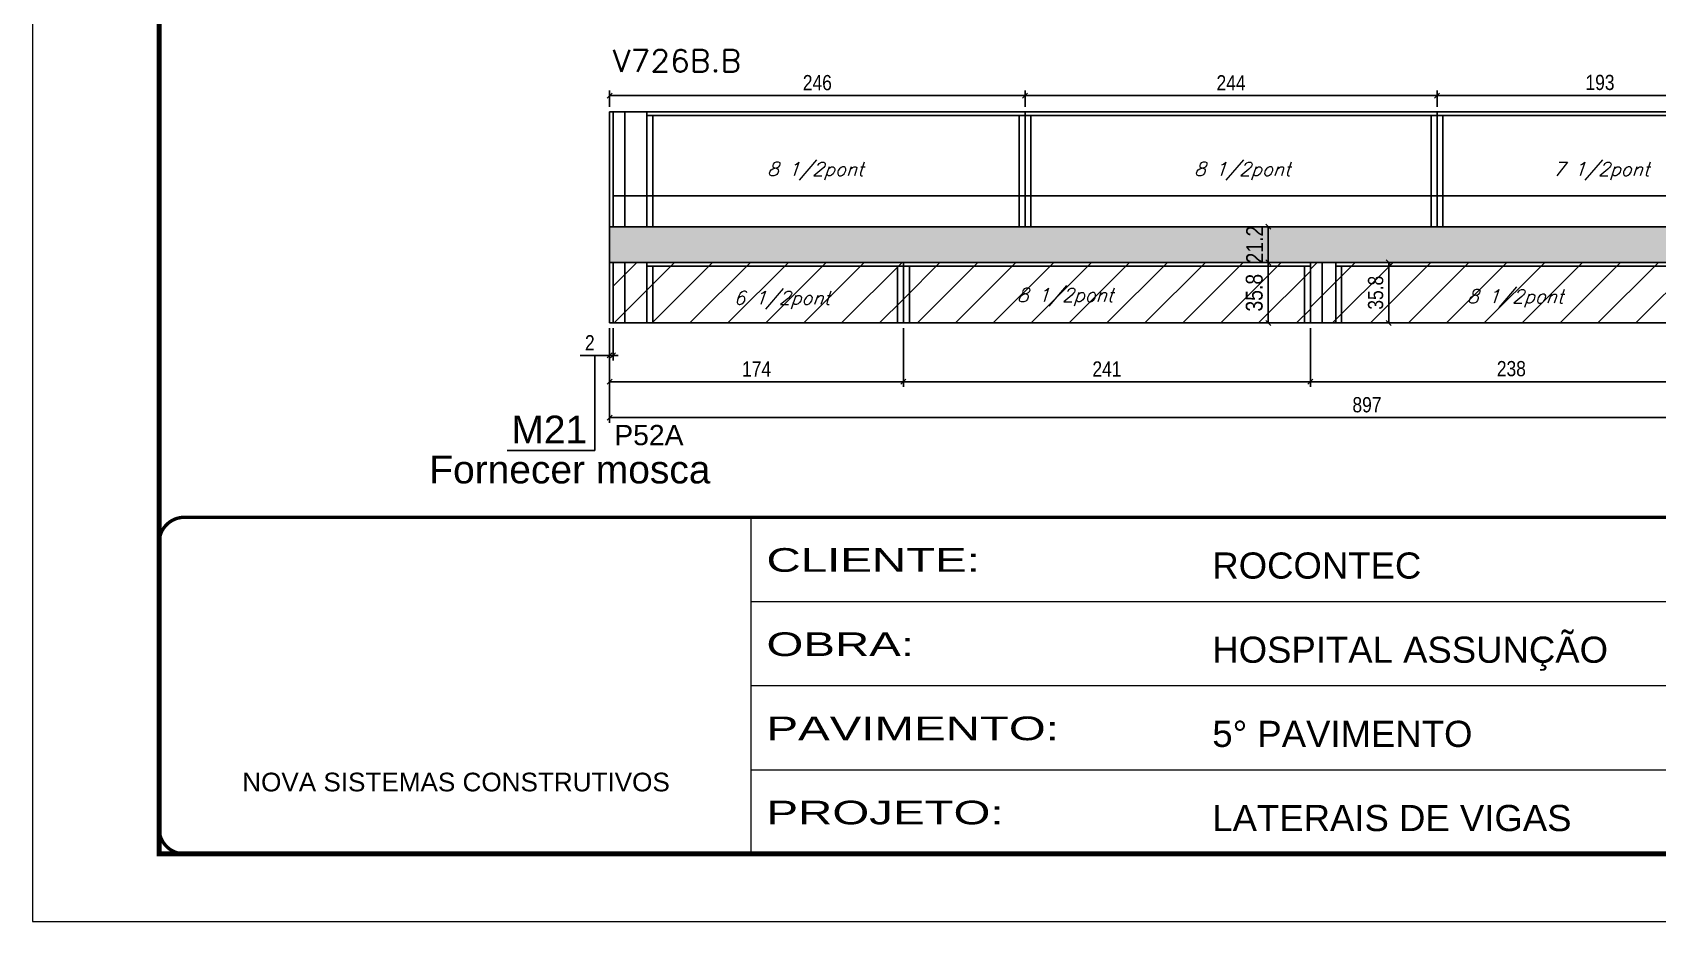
# Model space of a CAD drawing. Extents: x -20960 to -5926, y -2106 to 21915.
# Drawn here: x -7411 to -6449, y 12825 to 13352 of the extents above; entities that cross this region are included whole.
import ezdxf

# ---------------------------------------------------------------- set-up
doc = ezdxf.new("R2010")
doc.units = 0
doc.linetypes.add('CONTINUO', pattern=[0])
doc.linetypes.add('DASHED', pattern=[0.75, 0.5, -0.25])
for name, color, linetype in [('5', 5, 'Continuous'), ('COTA', 241, 'Continuous'), ('NOMENCLATURA', 7, 'Continuous'), ('Painéis', 200, 'Continuous'), ('Reaproveitamento', 251, 'Continuous'), ('SARR_2.2x7', 40, 'Continuous'), ('SARR_3.5x7', 81, 'Continuous'), ('texto', 7, 'Continuous')]:
    doc.layers.add(name, color=color, linetype=linetype)
for name, color, linetype, lineweight in [('Folhas', 255, 'Continuous', 9), ('SARRAFO DE PRESSAO', 251, 'DASHED', 9), ('Texto Seção', 7, 'Continuous', 15)]:
    doc.layers.add(name, color=color, linetype=linetype, lineweight=lineweight)
doc.styles.add('ARIAL', font='arial.ttf')
doc.styles.add('COTA TECNICA', font='techl___.ttf', dxfattribs={"height": 10})
doc.styles.add('COTA TECNICA-50', font='techl___.ttf', dxfattribs={"height": 9})
doc.styles.add('REGUA-120', font='ROMANS.shx', dxfattribs={"height": 15})
doc.styles.add('Romans', font='romans.shx')
doc.styles.get("Standard").update_dxf_attribs({"font": 'arial.ttf'})
doc.styles.add('Tecnologia', font='')
doc.styles.get('Tecnologia').set_extended_font_data('Forgotten Futurist')
doc.dimstyles.new('COTA PAINEL-50', dxfattribs={"dimtxt": 9, "dimasz": 3, "dimexe": 3, "dimexo": 3, "dimgap": 3, "dimtad": 1, "dimdec": 1, "dimzin": 12, "dimdsep": 46, "dimtxsty": 'COTA TECNICA-50', "dimblk1": 'OBLIQUE', "dimblk2": 'OBLIQUE', "dimsah": 1, "dimcen": 0.9, "dimclrd": 4, "dimclre": 4, "dimclrt": 240, "dimadec": 1, "dimazin": 3, "dimtfac": 1, "dimtdec": 1, "dimtmove": 0, "dimatfit": 3, "dimfxl": 1, "dimtolj": 1, "dimtzin": 12, "dimarcsym": 0})
doc.dimstyles.new('PAINEL', dxfattribs={"dimtxt": 10, "dimasz": 3, "dimexe": 3, "dimexo": 3, "dimgap": 3, "dimtad": 1, "dimdec": 1, "dimzin": 12, "dimdsep": 46, "dimtxsty": 'COTA TECNICA', "dimblk1": 'OBLIQUE', "dimblk2": 'OBLIQUE', "dimsah": 1, "dimcen": 0.9, "dimclrd": 4, "dimclre": 4, "dimclrt": 240, "dimadec": 1, "dimazin": 3, "dimtfac": 1, "dimtdec": 1, "dimtmove": 0, "dimatfit": 3, "dimfxl": 1, "dimtolj": 1, "dimtzin": 12, "dimarcsym": 0})
pattern_1 = [(45, (4937.872, -2339.974), (-11.22532, 11.22532), [])]

# ---------------------------------------------------------------- blocks, each defined once
blk = doc.blocks.new('9999999999')
at = {"color": 30, "linetype": 'CONTINUO'}
for p, q in [((98564.56, 34230.21), (98564.56, 34429.45)), ((98564.56, 34379.64), (99583.98, 34379.64)), ((98564.56, 34329.83), (99487.98, 34329.83)), ((98564.56, 34280.02), (99487.98, 34280.02))]:
    blk.add_line(p, q, dxfattribs=at)
at = {"color": 30, "linetype": 'CONTINUO', "const_width": 2}
blk.add_lwpolyline([(99583.98, 34230.21), (99583.98, 34414.45, 0.414214), (99568.98, 34429.45), (98228.98, 34429.45, 0.414214), (98213.98, 34414.45), (98213.98, 34245.21, 0.414214), (98228.98, 34230.21), (99583.98, 34230.21)], format="xyb", dxfattribs=at)
at = {"layer": 'Folhas'}
blk.add_lwpolyline([(98138.98, 34190.21), (99623.98, 34190.21), (99623.98, 35240.21), (98138.98, 35240.21)], close=True, dxfattribs=at)
at = {"layer": 'Folhas', "color": 30, "const_width": 3}
blk.add_lwpolyline([(98213.98, 34230.21), (99583.98, 34230.21), (99583.98, 35200.21), (98213.98, 35200.21)], close=True, dxfattribs=at)
at = {"color": 7, "linetype": 'Continuous', "ltscale": 5, "style": 'ARIAL'}
for s, height, p in [('ROCONTEC', 15.483, (98837.68, 34393.13)), ('HOSPITAL ASSUNÇÃO', 15.4829, (98837.68, 34343.32)), ('5° PAVIMENTO', 15.4829, (98837.68, 34293.51)), ('NOVA SISTEMAS CONSTRUTIVOS', 11.0592, (98263.19, 34267.21)), ('LATERAIS DE VIGAS', 15.4829, (98837.68, 34243.7))]:
    blk.add_text(s, height=height, dxfattribs=at).set_placement(p)
at = {"layer": 'Folhas', "color": 7, "style": 'Tecnologia', "width": 1.5}
for s, p in [('CLIENTE:', (98573.65, 34397.17)), ('OBRA:', (98573.65, 34347.31)), ('PAVIMENTO:', (98573.65, 34297.5)), ('PROJETO:', (98573.65, 34247.69))]:
    blk.add_text(s, height=14, dxfattribs=at).set_placement(p)
blk = doc.blocks.new('_Oblique')
at = {"color": 0, "linetype": 'ByBlock', "lineweight": -2}
blk.add_line((-0.5, -0.5), (0.5, 0.5), dxfattribs=at)
blk = doc.blocks.new('*D1055')
at = {"layer": 'COTA', "color": 4, "lineweight": -2, "ltscale": 25, "transparency": 16777216}
for p, q in [((-6657.71, 13215.4), (-6682.69, 13215.4)), ((-6679.69, 13215.4), (-6679.69, 13179.6)), ((-6657.71, 13179.6), (-6682.69, 13179.6))]:
    blk.add_line(p, q, dxfattribs=at)
at = {"layer": 'Defpoints', "color": 0, "ltscale": 25, "transparency": 16777216}
for p in [(-6654.71, 13215.4), (-6679.69, 13179.6), (-6654.71, 13179.6)]:
    blk.add_point(p, dxfattribs=at)
at = {"layer": 'COTA', "color": 4, "lineweight": -2, "ltscale": 25, "transparency": 16777216, "xscale": 3, "yscale": 3, "zscale": 3}
for p, rotation in [((-6679.69, 13215.4), 90), ((-6679.69, 13179.6), 270)]:
    blk.add_blockref('_Oblique', p, dxfattribs=dict(at, rotation=rotation))
at = {"layer": 'COTA', "color": 240, "ltscale": 25, "transparency": 16777216, "insert": (-6687.93, 13197.5), "char_height": 10, "attachment_point": 5, "rotation": 90, "style": 'COTA TECNICA'}
blk.add_mtext('\\A1;35.8', dxfattribs=at)
blk = doc.blocks.new('*D1056')
at = {"layer": 'COTA', "color": 4, "lineweight": -2, "ltscale": 25, "transparency": 16777216}
for p, q in [((-6657.71, 13236.6), (-6682.69, 13236.6)), ((-6679.69, 13215.4), (-6679.69, 13236.6)), ((-6657.71, 13215.4), (-6682.69, 13215.4))]:
    blk.add_line(p, q, dxfattribs=at)
at = {"layer": 'Defpoints', "color": 0, "ltscale": 25, "transparency": 16777216}
for p in [(-6679.69, 13236.6), (-6654.71, 13236.6), (-6654.71, 13215.4)]:
    blk.add_point(p, dxfattribs=at)
at = {"layer": 'COTA', "color": 4, "lineweight": -2, "ltscale": 25, "transparency": 16777216, "xscale": 3, "yscale": 3, "zscale": 3}
for p, rotation in [((-6679.69, 13236.6), 90), ((-6679.69, 13215.4), 270)]:
    blk.add_blockref('_Oblique', p, dxfattribs=dict(at, rotation=rotation))
at = {"layer": 'COTA', "color": 240, "ltscale": 25, "transparency": 16777216, "insert": (-6687.75, 13226), "char_height": 10, "attachment_point": 5, "rotation": 90, "style": 'COTA TECNICA'}
blk.add_mtext('\\A1;21.2', dxfattribs=at)
blk = doc.blocks.new('*D1033')
at = {"layer": 'COTA', "color": 4, "lineweight": -2, "transparency": 16777216}
for p, q in [((-7069.71, 13176.6), (-7069.71, 13157.39)), ((-7067.71, 13176.6), (-7067.71, 13157.39)), ((-7069.71, 13160.39), (-7087.21, 13160.39)), ((-7067.71, 13160.39), (-7069.71, 13160.39)), ((-7067.71, 13160.39), (-7064.71, 13160.39))]:
    blk.add_line(p, q, dxfattribs=at)
at = {"layer": 'Defpoints', "color": 0, "transparency": 16777216}
for p in [(-7069.71, 13179.6), (-7067.71, 13179.6), (-7067.71, 13160.39)]:
    blk.add_point(p, dxfattribs=at)
at = {"layer": 'COTA', "color": 4, "lineweight": -2, "transparency": 16777216, "xscale": 3, "yscale": 3, "zscale": 3}
blk.add_blockref('_Oblique', (-7069.71, 13160.39), dxfattribs=at)
at = {"layer": 'COTA', "color": 4, "lineweight": -2, "transparency": 16777216, "xscale": 3, "yscale": 3, "zscale": 3, "rotation": 180}
blk.add_blockref('_Oblique', (-7067.71, 13160.39), dxfattribs=at)
at = {"layer": 'COTA', "color": 240, "transparency": 16777216, "insert": (-7081.46, 13167.89), "char_height": 9, "attachment_point": 5, "style": 'COTA TECNICA-50'}
blk.add_mtext('\\A1;2', dxfattribs=at)
blk = doc.blocks.new('*D1058')
at = {"layer": 'COTA', "color": 4, "lineweight": -2, "transparency": 16777216}
for p, q in [((-6608.33, 13179.6), (-6608.33, 13215.4)), ((-6618.21, 13179.6), (-6605.33, 13179.6))]:
    blk.add_line(p, q, dxfattribs=at)
at = {"layer": 'Defpoints', "color": 0, "transparency": 16777216}
for p in [(-6608.33, 13215.4), (-6608.33, 13215.4), (-6621.21, 13179.6)]:
    blk.add_point(p, dxfattribs=at)
at = {"layer": 'COTA', "color": 4, "lineweight": -2, "transparency": 16777216, "xscale": 3, "yscale": 3, "zscale": 3}
for p, rotation in [((-6608.33, 13215.4), 90), ((-6608.33, 13179.6), 270)]:
    blk.add_blockref('_Oblique', p, dxfattribs=dict(at, rotation=rotation))
at = {"layer": 'COTA', "color": 240, "transparency": 16777216, "insert": (-6616.05, 13197.5), "char_height": 9, "attachment_point": 5, "rotation": 90, "style": 'COTA TECNICA-50'}
blk.add_mtext('\\A1;35.8', dxfattribs=at)
blk = doc.blocks.new('*D1059')
at = {"layer": 'COTA', "color": 4, "lineweight": -2, "transparency": 16777216}
for p, q in [((-7069.71, 13176.6), (-7069.71, 13141.8)), ((-6895.71, 13176.6), (-6895.71, 13141.8)), ((-7069.71, 13144.8), (-6895.71, 13144.8))]:
    blk.add_line(p, q, dxfattribs=at)
at = {"layer": 'Defpoints', "color": 0, "transparency": 16777216}
for p in [(-7069.71, 13179.6), (-6895.71, 13179.6), (-6895.71, 13144.8)]:
    blk.add_point(p, dxfattribs=at)
at = {"layer": 'COTA', "color": 4, "lineweight": -2, "transparency": 16777216, "xscale": 3, "yscale": 3, "zscale": 3, "rotation": 180}
blk.add_blockref('_Oblique', (-7069.71, 13144.8), dxfattribs=at)
at = {"layer": 'COTA', "color": 4, "lineweight": -2, "transparency": 16777216, "xscale": 3, "yscale": 3, "zscale": 3}
blk.add_blockref('_Oblique', (-6895.71, 13144.8), dxfattribs=at)
at = {"layer": 'COTA', "color": 240, "transparency": 16777216, "insert": (-6982.71, 13152.37), "char_height": 9, "attachment_point": 5, "style": 'COTA TECNICA-50'}
blk.add_mtext('\\A1;174', dxfattribs=at)
blk = doc.blocks.new('*D1060')
at = {"layer": 'COTA', "color": 4, "lineweight": -2, "transparency": 16777216}
for p, q in [((-6895.71, 13176.6), (-6895.71, 13141.8)), ((-6654.71, 13176.6), (-6654.71, 13141.8)), ((-6895.71, 13144.8), (-6654.71, 13144.8))]:
    blk.add_line(p, q, dxfattribs=at)
at = {"layer": 'Defpoints', "color": 0, "transparency": 16777216}
for p in [(-6895.71, 13179.6), (-6654.71, 13179.6), (-6654.71, 13144.8)]:
    blk.add_point(p, dxfattribs=at)
at = {"layer": 'COTA', "color": 4, "lineweight": -2, "transparency": 16777216, "xscale": 3, "yscale": 3, "zscale": 3, "rotation": 180}
blk.add_blockref('_Oblique', (-6895.71, 13144.8), dxfattribs=at)
at = {"layer": 'COTA', "color": 4, "lineweight": -2, "transparency": 16777216, "xscale": 3, "yscale": 3, "zscale": 3}
blk.add_blockref('_Oblique', (-6654.71, 13144.8), dxfattribs=at)
at = {"layer": 'COTA', "color": 240, "transparency": 16777216, "insert": (-6775.21, 13152.37), "char_height": 9, "attachment_point": 5, "style": 'COTA TECNICA-50'}
blk.add_mtext('\\A1;241', dxfattribs=at)
blk = doc.blocks.new('*D1061')
at = {"layer": 'COTA', "color": 4, "lineweight": -2, "transparency": 16777216}
for p, q in [((-6654.71, 13176.6), (-6654.71, 13141.8)), ((-6416.71, 13176.6), (-6416.71, 13141.8)), ((-6654.71, 13144.8), (-6416.71, 13144.8))]:
    blk.add_line(p, q, dxfattribs=at)
at = {"layer": 'Defpoints', "color": 0, "transparency": 16777216}
for p in [(-6654.71, 13179.6), (-6416.71, 13179.6), (-6416.71, 13144.8)]:
    blk.add_point(p, dxfattribs=at)
at = {"layer": 'COTA', "color": 4, "lineweight": -2, "transparency": 16777216, "xscale": 3, "yscale": 3, "zscale": 3, "rotation": 180}
blk.add_blockref('_Oblique', (-6654.71, 13144.8), dxfattribs=at)
at = {"layer": 'COTA', "color": 4, "lineweight": -2, "transparency": 16777216, "xscale": 3, "yscale": 3, "zscale": 3}
blk.add_blockref('_Oblique', (-6416.71, 13144.8), dxfattribs=at)
at = {"layer": 'COTA', "color": 240, "transparency": 16777216, "insert": (-6535.71, 13152.52), "char_height": 9, "attachment_point": 5, "style": 'COTA TECNICA-50'}
blk.add_mtext('\\A1;238', dxfattribs=at)
blk = doc.blocks.new('*D1063')
at = {"layer": 'COTA', "color": 4, "lineweight": -2, "transparency": 16777216}
for p, q in [((-7069.71, 13307.6), (-7069.71, 13317.19)), ((-7069.71, 13314.19), (-6823.71, 13314.19)), ((-6823.71, 13307.6), (-6823.71, 13317.19))]:
    blk.add_line(p, q, dxfattribs=at)
at = {"layer": 'Defpoints', "color": 0, "transparency": 16777216}
for p in [(-6823.71, 13314.19), (-7069.71, 13304.6), (-6823.71, 13304.6)]:
    blk.add_point(p, dxfattribs=at)
at = {"layer": 'COTA', "color": 4, "lineweight": -2, "transparency": 16777216, "xscale": 3, "yscale": 3, "zscale": 3, "rotation": 180}
blk.add_blockref('_Oblique', (-7069.71, 13314.19), dxfattribs=at)
at = {"layer": 'COTA', "color": 4, "lineweight": -2, "transparency": 16777216, "xscale": 3, "yscale": 3, "zscale": 3}
blk.add_blockref('_Oblique', (-6823.71, 13314.19), dxfattribs=at)
at = {"layer": 'COTA', "color": 240, "transparency": 16777216, "insert": (-6946.71, 13321.79), "char_height": 9, "attachment_point": 5, "style": 'COTA TECNICA-50'}
blk.add_mtext('\\A1;246', dxfattribs=at)
blk = doc.blocks.new('*D1064')
at = {"layer": 'COTA', "color": 4, "lineweight": -2, "transparency": 16777216}
for p, q in [((-6823.71, 13307.6), (-6823.71, 13317.19)), ((-6823.71, 13314.19), (-6579.71, 13314.19)), ((-6579.71, 13307.6), (-6579.71, 13317.19))]:
    blk.add_line(p, q, dxfattribs=at)
at = {"layer": 'Defpoints', "color": 0, "transparency": 16777216}
for p in [(-6579.71, 13314.19), (-6823.71, 13304.6), (-6579.71, 13304.6)]:
    blk.add_point(p, dxfattribs=at)
at = {"layer": 'COTA', "color": 4, "lineweight": -2, "transparency": 16777216, "xscale": 3, "yscale": 3, "zscale": 3, "rotation": 180}
blk.add_blockref('_Oblique', (-6823.71, 13314.19), dxfattribs=at)
at = {"layer": 'COTA', "color": 4, "lineweight": -2, "transparency": 16777216, "xscale": 3, "yscale": 3, "zscale": 3}
blk.add_blockref('_Oblique', (-6579.71, 13314.19), dxfattribs=at)
at = {"layer": 'COTA', "color": 240, "transparency": 16777216, "insert": (-6701.71, 13321.76), "char_height": 9, "attachment_point": 5, "style": 'COTA TECNICA-50'}
blk.add_mtext('\\A1;244', dxfattribs=at)
blk = doc.blocks.new('*D1065')
at = {"layer": 'COTA', "color": 4, "lineweight": -2, "transparency": 16777216}
for p, q in [((-6579.71, 13307.6), (-6579.71, 13317.19)), ((-6579.71, 13314.19), (-6386.71, 13314.19)), ((-6386.71, 13307.6), (-6386.71, 13317.19))]:
    blk.add_line(p, q, dxfattribs=at)
at = {"layer": 'Defpoints', "color": 0, "transparency": 16777216}
for p in [(-6386.71, 13314.19), (-6579.71, 13304.6), (-6386.71, 13304.6)]:
    blk.add_point(p, dxfattribs=at)
at = {"layer": 'COTA', "color": 4, "lineweight": -2, "transparency": 16777216, "xscale": 3, "yscale": 3, "zscale": 3, "rotation": 180}
blk.add_blockref('_Oblique', (-6579.71, 13314.19), dxfattribs=at)
at = {"layer": 'COTA', "color": 4, "lineweight": -2, "transparency": 16777216, "xscale": 3, "yscale": 3, "zscale": 3}
blk.add_blockref('_Oblique', (-6386.71, 13314.19), dxfattribs=at)
at = {"layer": 'COTA', "color": 240, "transparency": 16777216, "insert": (-6483.21, 13321.92), "char_height": 9, "attachment_point": 5, "style": 'COTA TECNICA-50'}
blk.add_mtext('\\A1;193', dxfattribs=at)
blk = doc.blocks.new('*D1070')
at = {"layer": 'COTA', "color": 4, "lineweight": -2, "transparency": 16777216}
for p, q in [((-7069.71, 13176.6), (-7069.71, 13120.57)), ((-6172.71, 13176.6), (-6172.71, 13120.57)), ((-7069.71, 13123.57), (-6172.71, 13123.57))]:
    blk.add_line(p, q, dxfattribs=at)
at = {"layer": 'Defpoints', "color": 0, "transparency": 16777216}
for p in [(-7069.71, 13179.6), (-6172.71, 13179.6), (-6172.71, 13123.57)]:
    blk.add_point(p, dxfattribs=at)
at = {"layer": 'COTA', "color": 4, "lineweight": -2, "transparency": 16777216, "xscale": 3, "yscale": 3, "zscale": 3, "rotation": 180}
blk.add_blockref('_Oblique', (-7069.71, 13123.57), dxfattribs=at)
at = {"layer": 'COTA', "color": 4, "lineweight": -2, "transparency": 16777216, "xscale": 3, "yscale": 3, "zscale": 3}
blk.add_blockref('_Oblique', (-6172.71, 13123.57), dxfattribs=at)
at = {"layer": 'COTA', "color": 240, "transparency": 16777216, "insert": (-6621.21, 13131.16), "char_height": 9, "attachment_point": 5, "style": 'COTA TECNICA-50'}
blk.add_mtext('\\A1;897', dxfattribs=at)

msp = doc.modelspace()

# ---------------------------------------------------------------- hatches: boundary and pattern name
at = {"layer": 'COTA', "ltscale": 25}
h = msp.add_hatch(dxfattribs=at)
h.set_pattern_fill('AR-CONC', color=256, scale=0.03)
h.set_pattern_definition([(50, (4937.8718, -2339.9744), (5.4655401, -0.4781726), [0.5715, -6.2865]), (355, (4937.872, -2339.9744), (-1.0573026, 5.7317054), [0.4572, -5.0292175]), (100.451445, (4938.327, -2340.014), (4.4082374, 5.2535326), [0.4857003, -5.3427073]), (46.1842, (4937.872, -2338.4504), (8.1323712, -1.2612698), [0.85725, -9.42975]), (96.635558, (4938.5495, -2338.5555), (7.122124, 7.4227837), [0.7285507, -8.0140682]), (351.18415, (4937.872, -2338.45), (7.122124, 7.4227837), [0.685799, -7.543792]), (21, (4938.6338, -2338.8314), (4.5484317, -3.0679559), [0.5715, -6.2865]), (326, (4938.634, -2338.8314), (1.8540609, 5.525639), [0.4572, -5.0292]), (71.451445, (4939.013, -2339.087), (6.4024926, 2.457683), [0.4857003, -5.3426981]), (37.5, (4937.8718, -2339.9744), (0.0926581, 2.53665117), [0, -4.96824, 0, -5.1054, 0, -5.04825]), (7.5, (4937.8718, -2339.9744), (2.00458988, 3.00541724), [0, -2.91084, 0, -4.85394, 0, -1.92405]), (327.5, (4936.1725, -2339.9744), (4.06771786, -0.17186232), [0, -1.905, 0, -5.9436, 0, -7.8867]), (317.5, (4935.4105, -2339.9744), (4.44387544, 0.7627947), [0, -2.4765, 0, -3.94716, 0, -5.6007])])
h.paths.add_polyline_path([(-7069.71, 13236.6), (-7069.71, 13215.4), (-6639.71, 13215.4), (-6416.71, 13215.4), (-6172.71, 13215.4), (-6172.71, 13236.6)])
at = {"layer": 'Reaproveitamento'}
h = msp.add_hatch(dxfattribs=at)
h.set_pattern_fill('ANSI31', color=256, scale=5)
h.set_pattern_definition(pattern_1)
h.paths.add_polyline_path([(-7067.71, 13179.6), (-6895.71, 13179.6), (-6895.71, 13215.4), (-7067.71, 13215.4)])
h = msp.add_hatch(dxfattribs=at)
h.set_pattern_fill('ANSI31', color=256, scale=5)
h.set_pattern_definition(pattern_1)
h.paths.add_polyline_path([(-6895.71, 13179.6), (-6654.71, 13179.6), (-6654.71, 13215.4), (-6895.71, 13215.4)])
at = {"layer": 'Reaproveitamento', "ltscale": 25}
h = msp.add_hatch(dxfattribs=at)
h.set_pattern_fill('ANSI31', color=256, scale=5)
h.set_pattern_definition([(45, (-149327.241, -6880.679), (-11.2253202, 11.2253202), [])])
h.paths.add_polyline_path([(-6654.71, 13179.6), (-6416.71, 13179.6), (-6416.71, 13215.4), (-6654.71, 13215.4)])

# ---------------------------------------------------------------- linework, layer by layer
at = {"layer": 'COTA', "linetype": 'ByBlock'}
msp.add_line((-7069.71, 13215.4), (-7069.71, 13236.6), dxfattribs=at)
at = {"layer": 'NOMENCLATURA', "linetype": 'Continuous'}
for p, q in [((-7078.46, 13104.09), (-7078.46, 13160.39)), ((-7130.36, 13104.09), (-7078.46, 13104.09))]:
    msp.add_line(p, q, dxfattribs=at)
at = {"layer": 'Painéis'}
for p, q in [((-7069.71, 13304.6), (-6386.71, 13304.6)), ((-7069.71, 13236.6), (-7069.71, 13304.6)), ((-7067.71, 13236.6), (-7067.71, 13304.6)), ((-6823.71, 13236.6), (-6823.71, 13304.6)), ((-6579.71, 13236.6), (-6579.71, 13304.6)), ((-7067.71, 13254.8), (-6386.71, 13254.8)), ((-7069.71, 13236.6), (-6386.71, 13236.6)), ((-7069.71, 13215.4), (-6639.71, 13215.4)), ((-6654.71, 13215.4), (-6416.71, 13215.4)), ((-7069.71, 13179.6), (-6172.71, 13179.6))]:
    msp.add_line(p, q, dxfattribs=at)
at = {"layer": 'Painéis', "ltscale": 25}
for p, q in [((-7069.71, 13179.6), (-7069.71, 13215.4)), ((-7067.71, 13179.6), (-7067.71, 13215.4)), ((-6895.71, 13179.6), (-6895.71, 13215.4)), ((-6654.71, 13179.6), (-6654.71, 13215.4)), ((-6639.71, 13215.4), (-6654.71, 13215.4))]:
    msp.add_line(p, q, dxfattribs=at)
at = {"layer": 'SARR_2.2x7', "linetype": 'Continuous'}
for p, q in [((-7060.71, 13236.6), (-7060.71, 13304.6)), ((-7047.71, 13302.4), (-6823.71, 13302.4)), ((-6823.71, 13302.4), (-6579.71, 13302.4)), ((-6579.71, 13302.4), (-6386.71, 13302.4)), ((-7060.71, 13179.6), (-7060.71, 13215.4)), ((-7047.71, 13213.2), (-6895.71, 13213.2)), ((-6895.71, 13213.2), (-6654.71, 13213.2)), ((-6647.71, 13179.6), (-6647.71, 13215.4)), ((-6187.71, 13213.2), (-6639.71, 13213.2))]:
    msp.add_line(p, q, dxfattribs=at)
at = {"layer": 'SARR_3.5x7'}
for p, q in [((-6827.21, 13302.4), (-6827.21, 13236.6)), ((-6820.21, 13302.4), (-6820.21, 13236.6)), ((-6899.21, 13213.2), (-6899.21, 13179.6)), ((-6895.71, 13213.2), (-6895.71, 13179.6)), ((-6892.21, 13213.2), (-6892.21, 13179.6)), ((-6639.71, 13215.4), (-6639.71, 13179.6)), ((-6636.21, 13213.2), (-6636.21, 13179.6))]:
    msp.add_line(p, q, dxfattribs=at)
for points in [[(-7047.71, 13304.6), (-7047.71, 13236.6)], [(-7044.21, 13236.6), (-7044.21, 13302.4)], [(-6583.21, 13302.4), (-6583.21, 13236.6)], [(-6576.21, 13302.4), (-6576.21, 13236.6)], [(-7047.71, 13215.4), (-7047.71, 13179.6)], [(-7044.21, 13179.6), (-7044.21, 13213.2)], [(-6658.21, 13213.2), (-6658.21, 13179.6)], [(-6654.71, 13179.6), (-6654.71, 13215.4)]]:
    msp.add_lwpolyline(points, dxfattribs=at)

# ---------------------------------------------------------------- block references
at = {"layer": 'SARRAFO DE PRESSAO', "color": 6, "linetype": 'ByBlock'}
msp.add_blockref('9999999999', (-105550.48, -21364.84), dxfattribs=at)

# ---------------------------------------------------------------- texts
at = {"layer": '5', "linetype": 'Continuous'}
msp.add_text('P52A', height=12, rotation=359.99996, dxfattribs=at).set_placement((-7066.97, 13107.26))
at = {"layer": 'NOMENCLATURA', "linetype": 'Continuous'}
for s, p in [('M21', (-7127.86, 13108.28)), ('Fornecer mosca', (-7176.51, 13084.65))]:
    msp.add_text(s, height=16.5, rotation=360, dxfattribs=at).set_placement(p)
at = {"layer": 'texto', "color": 2, "char_height": 8, "attachment_point": 5, "style": 'Romans'}
for s, insert in [('{\\Q19;\\C256;8 1/2pont}', (-6947.9, 13269.4)), ('{\\Q19;\\C256;8 1/2pont}', (-6695.07, 13269.4)), ('{\\Q19;\\C256;7 1/2pont}', (-6482.51, 13269.4)), ('{\\Q19;\\C256;6 1/2pont}', (-6967.72, 13193.17)), ('{\\Q19;\\C256;8 1/2pont}', (-6799.96, 13194.88)), ('{\\Q19;\\C256;8 1/2pont}', (-6533.41, 13194.07))]:
    msp.add_mtext(s, dxfattribs=dict(at, insert=insert))
at = {"layer": 'Texto Seção', "style": 'REGUA-120', "width": 1.05}
msp.add_text('V726B.B', height=13, dxfattribs=at).set_placement((-7067.86, 13328.26))

# ---------------------------------------------------------------- dimensions: what is measured, and where the dimension line sits
at = {"layer": 'COTA'}
for base, p1, p2, picture, middle in [((-6823.71, 13314.19), (-7069.71, 13304.6), (-6823.71, 13304.6), '*D1063', (-6946.71, 13321.79)), ((-6895.71, 13144.8), (-7069.71, 13179.6), (-6895.71, 13179.6), '*D1059', (-6982.71, 13152.37)), ((-6172.71, 13123.57), (-7069.71, 13179.6), (-6172.71, 13179.6), '*D1070', (-6621.21, 13131.16))]:
    dim = msp.add_linear_dim(base=base, p1=p1, p2=p2, dimstyle='COTA PAINEL-50', dxfattribs=at)
    dim.commit()
    dim.dimension.update_dxf_attribs({"geometry": picture, "text_midpoint": middle})
for base, p1, p2, picture, middle in [((-6579.71, 13314.19), (-6823.71, 13304.6), (-6579.71, 13304.6), '*D1064', (-6701.71, 13321.76)), ((-6386.71, 13314.19), (-6579.71, 13304.6), (-6386.71, 13304.6), '*D1065', (-6483.21, 13321.92)), ((-6654.71, 13144.8), (-6895.71, 13179.6), (-6654.71, 13179.6), '*D1060', (-6775.21, 13152.37)), ((-6416.71, 13144.8), (-6654.71, 13179.6), (-6416.71, 13179.6), '*D1061', (-6535.71, 13152.52))]:
    dim = msp.add_linear_dim(base=base, p1=p1, p2=p2, dimstyle='COTA PAINEL-50', override={"dimtmove": 1}, dxfattribs=at)
    dim.commit()
    dim.dimension.update_dxf_attribs({"geometry": picture, "text_midpoint": middle})
at = {"layer": 'COTA', "ltscale": 25}
dim = msp.add_linear_dim(base=(-6679.69, 13236.6), p1=(-6654.71, 13215.4), p2=(-6654.71, 13236.6), angle=90, dimstyle='PAINEL', dxfattribs=at)
dim.commit()
dim.dimension.update_dxf_attribs({"geometry": '*D1056', "text_midpoint": (-6679.69, 13226), "dimtype": 160})
dim = msp.add_linear_dim(base=(-6679.69, 13179.6), p1=(-6654.71, 13215.4), p2=(-6654.71, 13179.6), angle=90, dimstyle='PAINEL', dxfattribs=at)
dim.commit()
dim.dimension.update_dxf_attribs({"geometry": '*D1055', "text_midpoint": (-6687.93, 13197.5)})
at = {"layer": 'COTA'}
dim = msp.add_linear_dim(base=(-6608.33, 13215.4), p1=(-6621.21, 13179.6), p2=(-6608.33, 13215.4), angle=90, dimstyle='COTA PAINEL-50', override={"dimtmove": 1}, dxfattribs=at)
dim.commit()
dim.dimension.update_dxf_attribs({"geometry": '*D1058', "text_midpoint": (-6616.05, 13197.5)})
dim = msp.add_linear_dim(base=(-7067.71, 13160.39), p1=(-7069.71, 13179.6), p2=(-7067.71, 13179.6), dimstyle='COTA PAINEL-50', dxfattribs=at)
dim.commit()
dim.dimension.update_dxf_attribs({"geometry": '*D1033', "text_midpoint": (-7081.46, 13160.39), "dimtype": 160})

doc.saveas('drawing.dxf')
